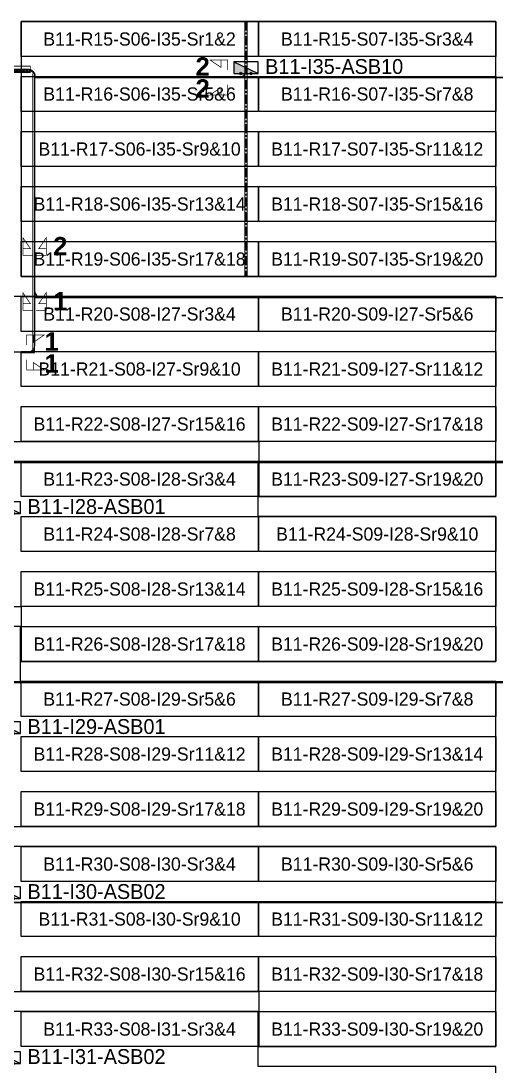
# Model space of a CAD drawing. Header units: metres. Extents: x 529352 to 529741, y 2674804 to 2675132.
# Drawn here: x 529579 to 529643.8, y 2674876.6 to 2675019.2 of the extents above; entities that cross this region are included whole.
import ezdxf
from ezdxf.enums import TextEntityAlignment as Align

# ---------------------------------------------------------------- set-up
doc = ezdxf.new("R2010")
doc.units = ezdxf.units.M
doc.linetypes.add('CENTER', pattern=[2, 1.25, -0.25, 0.25, -0.25])
for name, color, linetype in [('300mm Hume Pipe', 74, 'Continuous'), ('DC Trench BL-11', 40, 'Continuous'), ('E-Inverter Grouping', 2, 'Continuous'), ('Excavation', 7, 'Continuous'), ('Inverter Block-11', 7, 'Continuous'), ('LT Cable(AG) INV to LT Panel BL-11', 2, 'Continuous'), ('Messenger Wire Block-11 (Master Path)', 30, 'Continuous'), ('Messenger Wire Block-11 (MW Path)', 191, 'Continuous'), ('Messenger Wire Exc Link', 7, 'Continuous'), ('MMS Table Block-11', 8, 'Continuous'), ('Plan Line - DC BL-11', 40, 'Continuous'), ('Section Marking BL-11', 2, 'Continuous'), ('Trench (AC)-BL08', 14, 'Continuous')]:
    doc.layers.add(name, color=color, linetype=linetype)
doc.layers.add('PILE', color=1, linetype='Continuous', lineweight=15)
doc.styles.add('BoldTextStyle', font='arialbd.ttf')
doc.styles.get("Standard").update_dxf_attribs({"font": 'Adani Regular.ttf'})

# ---------------------------------------------------------------- blocks, each defined once
blk = doc.blocks.new('MMS Table (32.292 x 4.788)')
at = {"color": 0}
blk.add_lwpolyline([(0, -0.002), (0, 4.786), (32.292, 4.786), (32.292, -0.002)], close=True, dxfattribs=at)
at = {"color": 7}
blk.add_attdef('ID1', text='', height=1.8, dxfattribs=at).set_placement((16.146, 2.392), align=Align.MIDDLE_CENTER)
blk = doc.blocks.new('Inverter Block')
h = blk.add_hatch(color=0)
h.dxf.hatch_style = 1
h.paths.add_polyline_path([(-1.46, 2.27), (-1.46, 0.85), (1.46, 0.85)])
at = {"color": 0}
blk.add_lwpolyline([(1.46, 2.27), (-1.46, 2.27), (-1.46, 0.85), (1.46, 0.85)], close=True, dxfattribs=at)
blk.add_lwpolyline([(-1.46, 2.27), (1.46, 0.85)], dxfattribs=at)
at = {"layer": 'PILE'}
for centre in [(-0.61, 0.85), (0.61, 0.85)]:
    blk.add_circle(centre, 0.156, dxfattribs=at)
at = {"color": 7}
blk.add_attdef('ID', (-1.46, 3.01), '', height=1.8, dxfattribs=at)

msp = doc.modelspace()

# ---------------------------------------------------------------- hatches: boundary and pattern name
at = {"layer": '300mm Hume Pipe'}
h = msp.add_hatch(dxfattribs=at)
h.set_pattern_fill('ANSI37', color=74, scale=0.1, angle=-90)
h.set_pattern_definition([(315, (-2145464.2613, 3205197.27235), (0.224506403027, 0.224506403027), []), (45, (-2145464.2613, 3205197.27235), (-0.224506403027, 0.224506403027), [])])
edge = h.paths.add_edge_path()
edge.add_line((529580.22, 2675012.49), (529541.15, 2675012.49))
edge.add_arc((529541.15, 2675011.59), 0.9, 90, 180)
edge.add_line((529540.25, 2675011.59), (529540.25, 2675005.73))
edge.add_line((529540.25, 2675005.73), (529540.55, 2675005.73))
edge.add_line((529540.55, 2675005.73), (529540.55, 2675011.29))
edge.add_arc((529541.45, 2675011.29), 0.9, 90, 180, ccw=False)
edge.add_line((529541.45, 2675012.19), (529580.22, 2675012.19))
edge.add_line((529580.22, 2675012.19), (529580.22, 2675012.49))

# ---------------------------------------------------------------- linework, layer by layer
at = {"layer": '300mm Hume Pipe', "color": 74}
msp.add_lwpolyline([(529580.22, 2675012.49), (529541.15, 2675012.49, 0.414214), (529540.25, 2675011.59), (529540.25, 2675005.73), (529540.55, 2675005.73), (529540.55, 2675011.29, -0.414214), (529541.45, 2675012.19), (529580.22, 2675012.19)], format="xyb", close=True, dxfattribs=at)
at = {"layer": 'DC Trench BL-11', "color": 40, "const_width": 0.15}
msp.add_lwpolyline([(529609.83, 2675019.08), (529609.53, 2675019.08), (529609.53, 2674984.29), (529609.83, 2674984.29)], close=True, dxfattribs=at)
at = {"layer": 'E-Inverter Grouping', "color": 3}
for points in [[(529579.03, 2674984.29), (529643.72, 2674984.29), (529643.72, 2675019.08), (529579.03, 2675019.08)], [(529546.64, 2674981.58), (529546.64, 2674961.79), (529611.42, 2674961.79), (529611.42, 2674954.29), (529643.72, 2674954.29), (529643.72, 2674981.58)], [(529611.32, 2674951.58), (529611.32, 2674959.08), (529546.64, 2674959.08), (529546.64, 2674939.29), (529579.03, 2674939.29), (529579.03, 2674931.79), (529643.72, 2674931.79), (529643.72, 2674951.58)], [(529546.64, 2674909.29), (529643.72, 2674909.29), (529643.72, 2674929.08), (529578.93, 2674929.08), (529578.93, 2674936.58), (529546.64, 2674936.58)], [(529546.64, 2674906.58), (529546.64, 2674886.79), (529611.42, 2674886.79), (529611.42, 2674879.29), (529643.72, 2674879.29), (529643.72, 2674906.58)], [(529611.32, 2674876.58), (529611.32, 2674884.08), (529546.64, 2674884.08), (529546.64, 2674864.29), (529579.03, 2674864.29), (529579.03, 2674856.79), (529643.72, 2674856.79), (529643.72, 2674876.58)]]:
    msp.add_lwpolyline(points, close=True, dxfattribs=at)
at = {"layer": 'Excavation', "color": 2, "const_width": 0.1}
msp.add_lwpolyline([(529540.25, 2675004.61), (529540.25, 2675012.53), (529580.3, 2675012.53)], dxfattribs=at)
at = {"layer": 'LT Cable(AG) INV to LT Panel BL-11', "color": 5}
for points in [[(529542.33, 2675003.76), (529541.1, 2675003.76, -0.414214), (529540.2, 2675004.66), (529540.2, 2675011.68, -0.414214), (529541.1, 2675012.58), (529579.97, 2675012.58, -0.189008), (529580.58, 2675012.34), (529580.63, 2675012.29, -0.208854), (529580.92, 2675011.63), (529580.92, 2675011.49), (529608.78, 2675011.49, 0.414214), (529609.68, 2675012.39), (529609.68, 2675012.69)], [(529542.33, 2675003.79), (529541.13, 2675003.79, -0.414214), (529540.23, 2675004.69), (529540.23, 2675011.65, -0.414214), (529541.13, 2675012.55), (529579.96, 2675012.55, -0.189008), (529580.57, 2675012.31), (529580.6, 2675012.28, -0.208854), (529580.89, 2675011.62), (529580.89, 2675011.46), (529673.57, 2675011.46, 0.414214), (529674.47, 2675012.36), (529674.47, 2675012.69)], [(529542.33, 2675003.81), (529541.15, 2675003.81, -0.414214), (529540.25, 2675004.71), (529540.25, 2675011.63, -0.414214), (529541.15, 2675012.53), (529579.95, 2675012.53, -0.189008), (529580.56, 2675012.29), (529580.58, 2675012.27, -0.208854), (529580.87, 2675011.61), (529580.87, 2674982.34, 0.414214), (529581.77, 2674981.44), (529673.57, 2674981.44, 0.414214), (529674.47, 2674982.34), (529674.47, 2674982.69)], [(529542.33, 2675003.84), (529541.18, 2675003.84, -0.414214), (529540.28, 2675004.74), (529540.28, 2675011.6, -0.414214), (529541.18, 2675012.5), (529579.94, 2675012.5, -0.189008), (529580.55, 2675012.26), (529580.55, 2675012.26, -0.208854), (529580.84, 2675011.6), (529580.84, 2674974.86, -0.414214), (529579.94, 2674973.96), (529578.19, 2674973.96, -0.414214), (529577.29, 2674974.86), (529577.29, 2674975.19)], [(529539.29, 2675001.06), (529537.11, 2675001.06, 0.119491), (529536.7, 2675000.96), (529536.2, 2675000.7, -0.119491), (529535.79, 2675000.6), (529531.29, 2675000.6, 0.414214), (529530.39, 2674999.7), (529530.39, 2674983.38, 0.019774), (529530.4, 2674983.31), (529530.5, 2674981.99, -0.019774), (529530.5, 2674981.92), (529530.5, 2674899.89, 0.414214), (529531.4, 2674898.99), (529673.57, 2674898.99, 0.414214), (529674.47, 2674899.89), (529674.47, 2674900.19)], [(529541.44, 2675000.98), (529537.11, 2675000.98, 0.119491), (529536.7, 2675000.88), (529536.2, 2675000.63, -0.119491), (529535.79, 2675000.53), (529531.37, 2675000.53, 0.414214), (529530.47, 2674999.63), (529530.47, 2674983.38, 0.019774), (529530.47, 2674983.31), (529530.58, 2674981.99, -0.019774), (529530.58, 2674981.92), (529530.58, 2674929.96, 0.414214), (529531.48, 2674929.06), (529673.57, 2674929.06, 0.414214), (529674.47, 2674929.96), (529674.47, 2674930.19)], [(529541.44, 2675000.93), (529537.11, 2675000.93, 0.119491), (529536.7, 2675000.83), (529536.2, 2675000.58, -0.119491), (529535.79, 2675000.48), (529531.42, 2675000.48, 0.414214), (529530.52, 2674999.58), (529530.52, 2674983.38, 0.019774), (529530.52, 2674983.31), (529530.63, 2674982, -0.019774), (529530.63, 2674981.92), (529530.63, 2674960.01, 0.414214), (529531.53, 2674959.11), (529673.57, 2674959.11, 0.414214), (529674.47, 2674960.01), (529674.47, 2674960.19)]]:
    msp.add_lwpolyline(points, format="xyb", dxfattribs=at)
at = {"layer": 'Messenger Wire Block-11 (Master Path)'}
for points in [[(529580.87, 2674973.94), (529580.87, 2675012.01)], [(529580.87, 2675011.44), (529676.11, 2675011.44)], [(529580.87, 2674981.44), (529676.11, 2674981.44)], [(529579.03, 2674973.94), (529580.87, 2674973.94)], [(529530.45, 2674958.94), (529676.11, 2674958.94)], [(529530.45, 2674928.94), (529676.11, 2674928.94)], [(529530.45, 2674898.94), (529676.11, 2674898.94)]]:
    msp.add_lwpolyline(points, dxfattribs=at)
at = {"layer": 'Messenger Wire Block-11 (MW Path)', "const_width": 0.1}
for points in [[(529580.62, 2674973.94), (529580.62, 2675012.01)], [(529580.87, 2675011.44), (529676.11, 2675011.44)], [(529580.87, 2674981.44), (529676.11, 2674981.44)], [(529579.03, 2674973.94), (529580.87, 2674973.94)], [(529530.45, 2674958.94), (529676.11, 2674958.94)], [(529530.45, 2674928.94), (529676.11, 2674928.94)], [(529530.45, 2674898.94), (529676.11, 2674898.94)]]:
    msp.add_lwpolyline(points, dxfattribs=at)
at = {"layer": 'Messenger Wire Exc Link'}
msp.add_lwpolyline([(529580.3, 2675012.53), (529580.87, 2675012.01)], dxfattribs=at)
at = {"layer": 'Plan Line - DC BL-11', "color": 6, "linetype": 'CENTER'}
msp.add_lwpolyline([(529609.68, 2675019.08), (529609.68, 2674984.29)], dxfattribs=at)
at = {"layer": 'Section Marking BL-11', "color": 94, "lineweight": 35, "true_color": 0x00a500, "const_width": 0.1}
for points in [[(529607.18, 2675012.44), (529607.18, 2675013.83), (529604.78, 2675013.83), (529606.26, 2675012.82), (529606.26, 2675013.83)], [(529607.18, 2675010.44), (529607.18, 2675009.05), (529604.78, 2675009.05), (529606.26, 2675010.06), (529606.26, 2675009.05)], [(529580.67, 2674987.19), (529579.28, 2674987.19), (529579.28, 2674989.59), (529580.29, 2674988.11), (529579.28, 2674988.11)], [(529581.07, 2674987.19), (529582.46, 2674987.19), (529582.46, 2674989.59), (529581.45, 2674988.11), (529582.46, 2674988.11)], [(529580.67, 2674979.69), (529579.28, 2674979.69), (529579.28, 2674982.09), (529580.29, 2674980.61), (529579.28, 2674980.61)], [(529581.07, 2674979.69), (529582.46, 2674979.69), (529582.46, 2674982.09), (529581.45, 2674980.61), (529582.46, 2674980.61)], [(529579.79, 2674974.94), (529579.79, 2674976.33), (529582.19, 2674976.33), (529580.71, 2674975.32), (529580.71, 2674976.33)], [(529579.79, 2674972.94), (529579.79, 2674971.55), (529582.19, 2674971.55), (529580.71, 2674972.56), (529580.71, 2674971.55)]]:
    msp.add_lwpolyline(points, dxfattribs=at)
at = {"layer": 'Trench (AC)-BL08', "const_width": 0.1}
msp.add_lwpolyline([(529580.3, 2675012.98), (529540.67, 2675012.98, 0.414214), (529539.77, 2675012.08), (529539.77, 2675005.6), (529540.67, 2675005.6), (529540.67, 2675011.18, -0.414214), (529541.57, 2675012.08), (529580.3, 2675012.08)], format="xyb", close=True, dxfattribs=at)

# ---------------------------------------------------------------- block references
at = {"layer": 'Inverter Block-11'}
ref = msp.add_blockref('Inverter Block', (529609.68, 2675011.03), dxfattribs=dict(at, xscale=1.124999999976148, yscale=1.124999999976148, zscale=1.124999999976148))
ref.add_attrib('ID', 'B11-I35-ASB10', (529612.29, 2675011.92), dxfattribs={"layer": '0', "color": 7, "height": 2.025})
ref = msp.add_blockref('Inverter Block', (529577.29, 2674951.03), dxfattribs=dict(at, xscale=1.124999999976148, yscale=1.124999999976148, zscale=1.124999999976148))
ref.add_attrib('ID', 'B11-I28-ASB01', (529579.9, 2674951.92), dxfattribs={"layer": '0', "color": 7, "height": 2.025})
ref = msp.add_blockref('Inverter Block', (529577.29, 2674921.03), dxfattribs=dict(at, xscale=1.124999999976148, yscale=1.124999999976148, zscale=1.124999999976148))
ref.add_attrib('ID', 'B11-I29-ASB01', (529579.9, 2674921.92), dxfattribs={"layer": '0', "color": 7, "height": 2.025})
ref = msp.add_blockref('Inverter Block', (529577.29, 2674898.53), dxfattribs=dict(at, xscale=1.124999999976148, yscale=1.124999999976148, zscale=1.124999999976148))
ref.add_attrib('ID', 'B11-I30-ASB02', (529579.9, 2674899.42), dxfattribs={"layer": '0', "color": 7, "height": 2.025})
ref = msp.add_blockref('Inverter Block', (529577.29, 2674876.03), dxfattribs=dict(at, xscale=1.124999999976148, yscale=1.124999999976148, zscale=1.124999999976148))
ref.add_attrib('ID', 'B11-I31-ASB02', (529579.9, 2674876.92), dxfattribs={"layer": '0', "color": 7, "height": 2.025})
at = {"layer": 'MMS Table Block-11'}
for p, values in [((529579.03, 2675014.29), {'ID1': 'B11-R15-S06-I35-Sr1&2'}), ((529611.42, 2675014.29), {'ID1': 'B11-R15-S07-I35-Sr3&4'}), ((529579.03, 2675006.79), {'ID1': 'B11-R16-S06-I35-Sr5&6'}), ((529611.42, 2675006.79), {'ID1': 'B11-R16-S07-I35-Sr7&8'}), ((529579.03, 2674999.29), {'ID1': 'B11-R17-S06-I35-Sr9&10'}), ((529611.42, 2674999.29), {'ID1': 'B11-R17-S07-I35-Sr11&12'}), ((529579.03, 2674991.79), {'ID1': 'B11-R18-S06-I35-Sr13&14'}), ((529611.42, 2674991.79), {'ID1': 'B11-R18-S07-I35-Sr15&16'}), ((529579.03, 2674984.29), {'ID1': 'B11-R19-S06-I35-Sr17&18'}), ((529611.42, 2674984.29), {'ID1': 'B11-R19-S07-I35-Sr19&20'}), ((529579.03, 2674976.79), {'ID1': 'B11-R20-S08-I27-Sr3&4'}), ((529611.42, 2674976.79), {'ID1': 'B11-R20-S09-I27-Sr5&6'}), ((529579.03, 2674969.29), {'ID1': 'B11-R21-S08-I27-Sr9&10'}), ((529611.42, 2674969.29), {'ID1': 'B11-R21-S09-I27-Sr11&12'}), ((529579.03, 2674961.79), {'ID1': 'B11-R22-S08-I27-Sr15&16'}), ((529611.42, 2674961.79), {'ID1': 'B11-R22-S09-I27-Sr17&18'}), ((529579.03, 2674954.29), {'ID1': 'B11-R23-S08-I28-Sr3&4'}), ((529611.42, 2674954.29), {'ID1': 'B11-R23-S09-I27-Sr19&20'}), ((529579.03, 2674946.79), {'ID1': 'B11-R24-S08-I28-Sr7&8'}), ((529611.42, 2674946.79), {'ID1': 'B11-R24-S09-I28-Sr9&10'}), ((529579.03, 2674939.29), {'ID1': 'B11-R25-S08-I28-Sr13&14'}), ((529611.42, 2674939.29), {'ID1': 'B11-R25-S09-I28-Sr15&16'}), ((529579.03, 2674931.79), {'ID1': 'B11-R26-S08-I28-Sr17&18'}), ((529611.42, 2674931.79), {'ID1': 'B11-R26-S09-I28-Sr19&20'}), ((529579.03, 2674924.29), {'ID1': 'B11-R27-S08-I29-Sr5&6'}), ((529611.42, 2674924.29), {'ID1': 'B11-R27-S09-I29-Sr7&8'}), ((529579.03, 2674916.79), {'ID1': 'B11-R28-S08-I29-Sr11&12'}), ((529611.42, 2674916.79), {'ID1': 'B11-R28-S09-I29-Sr13&14'}), ((529579.03, 2674909.29), {'ID1': 'B11-R29-S08-I29-Sr17&18'}), ((529611.42, 2674909.29), {'ID1': 'B11-R29-S09-I29-Sr19&20'}), ((529579.03, 2674901.79), {'ID1': 'B11-R30-S08-I30-Sr3&4'}), ((529611.42, 2674901.79), {'ID1': 'B11-R30-S09-I30-Sr5&6'}), ((529579.03, 2674894.29), {'ID1': 'B11-R31-S08-I30-Sr9&10'}), ((529611.42, 2674894.29), {'ID1': 'B11-R31-S09-I30-Sr11&12'}), ((529579.03, 2674886.79), {'ID1': 'B11-R32-S08-I30-Sr15&16'}), ((529611.42, 2674886.79), {'ID1': 'B11-R32-S09-I30-Sr17&18'}), ((529579.03, 2674879.29), {'ID1': 'B11-R33-S08-I31-Sr3&4'}), ((529611.42, 2674879.29), {'ID1': 'B11-R33-S09-I30-Sr19&20'})]:
    msp.add_blockref('MMS Table (32.292 x 4.788)', p, dxfattribs=at).add_auto_attribs(values)

# ---------------------------------------------------------------- texts
at = {"layer": 'Section Marking BL-11', "color": 94, "true_color": 0x00a500, "style": 'BoldTextStyle'}
for s, p in [('2', (529603.78, 2675012.94)), ('2', (529603.78, 2675009.94)), ('2', (529584.37, 2674988.44)), ('1', (529584.37, 2674980.94)), ('1', (529583.19, 2674975.44)), ('1', (529583.19, 2674972.44))]:
    msp.add_text(s, height=2.5, dxfattribs=at).set_placement(p, align=Align.MIDDLE_CENTER)

doc.saveas('drawing.dxf')
